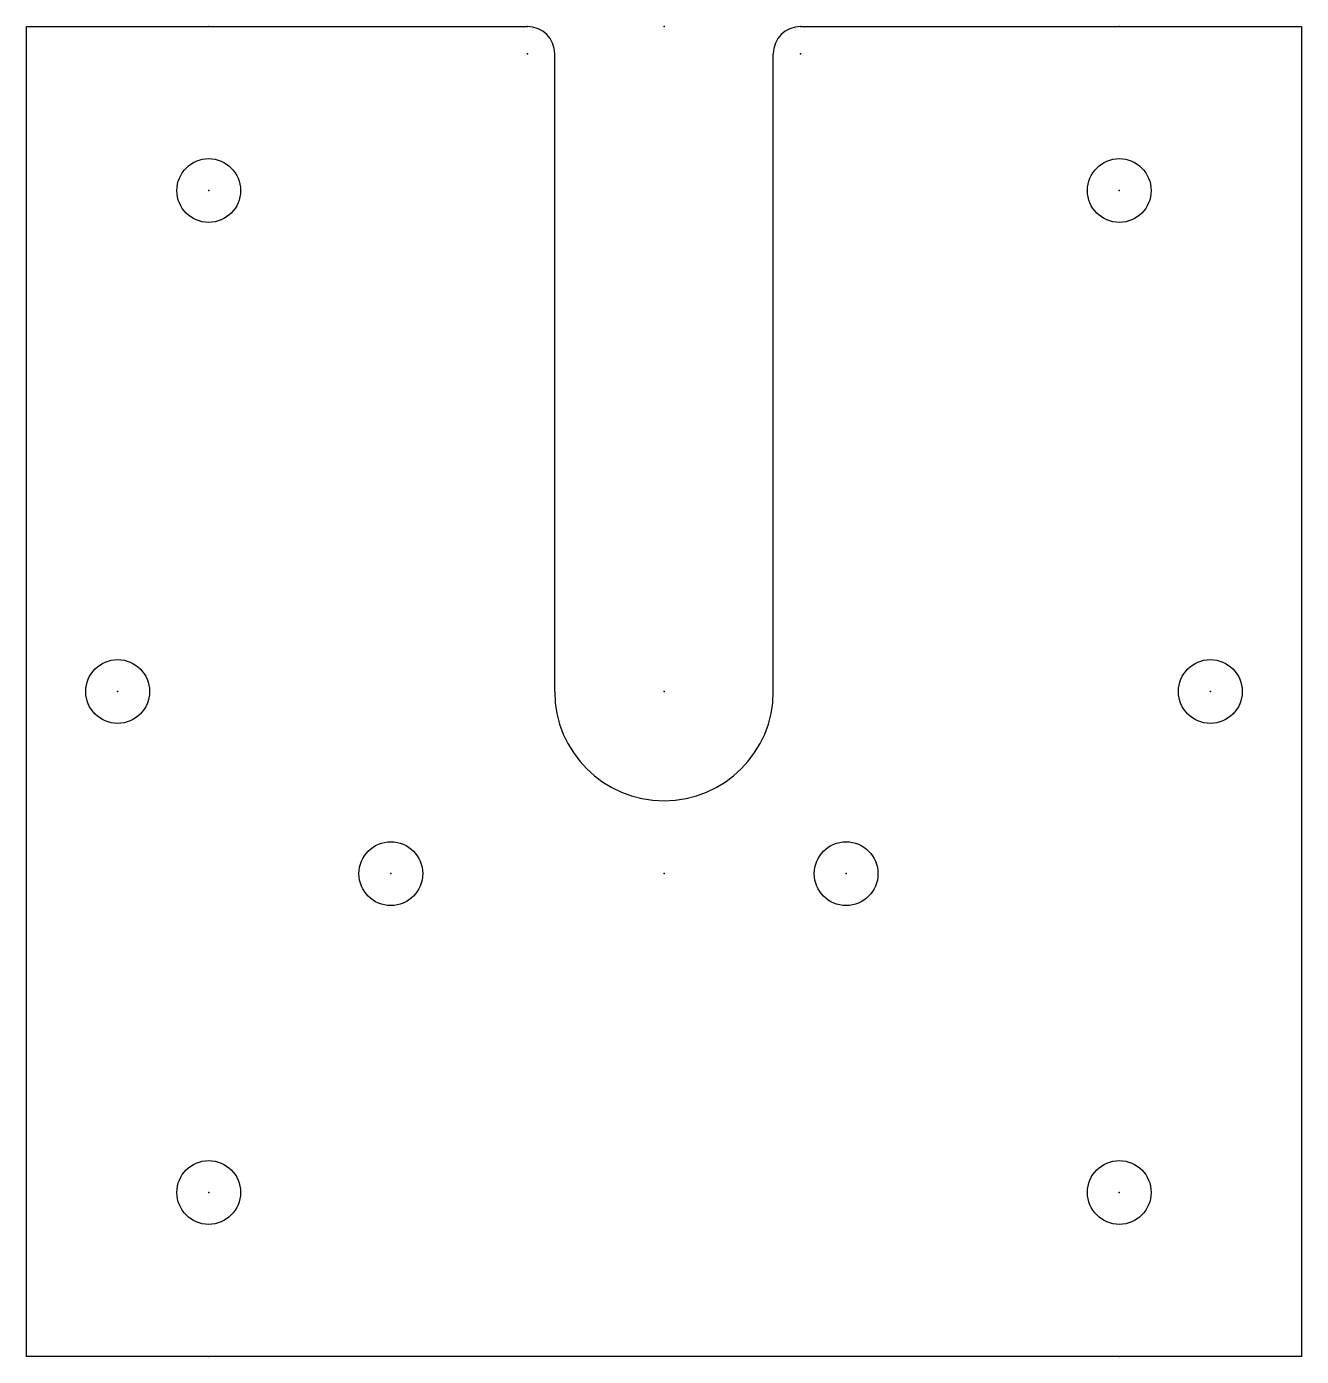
# Model space of a CAD drawing. Extents: x 0 to 70, y 0 to 73.
import ezdxf

# ---------------------------------------------------------------- set-up
doc = ezdxf.new("R2010")
doc.units = 0
doc.header["$MEASUREMENT"] = 0
doc.layers.get('0').update_dxf_attribs({"color": 13, "linetype": 'CONTINUOUS'})

msp = doc.modelspace()

# ---------------------------------------------------------------- linework, layer by layer
for p, q in [((0, 0), (0, 73)), ((0, 73), (27.5, 73)), ((42.5, 73), (70, 73)), ((70, 73), (70, 0)), ((29, 36.5), (29, 71.5)), ((41, 36.5), (41, 71.5)), ((70, 0), (0, 0))]:
    msp.add_line(p, q)
for centre in [(10, 64), (60, 64), (5, 36.5), (65, 36.5), (20, 26.5), (45, 26.5), (10, 9), (60, 9)]:
    msp.add_circle(centre, 1.75)
for centre, radius, start, end in [((27.5, 71.5), 1.5, 0, 90), ((42.5, 71.5), 1.5, 90, 180), ((35, 36.5), 6, 180, 0)]:
    msp.add_arc(centre, radius, start, end)
for p in [(10, 73), (27.5, 73), (35, 73), (42.5, 73), (60, 73), (27.5, 71.5), (42.5, 71.5), (10, 64), (60, 64), (5, 36.5), (35, 36.5), (65, 36.5), (20, 26.5), (35, 26.5), (45, 26.5), (10, 9), (60, 9), (10, 0), (60, 0)]:
    msp.add_point(p)

doc.saveas('drawing.dxf')
